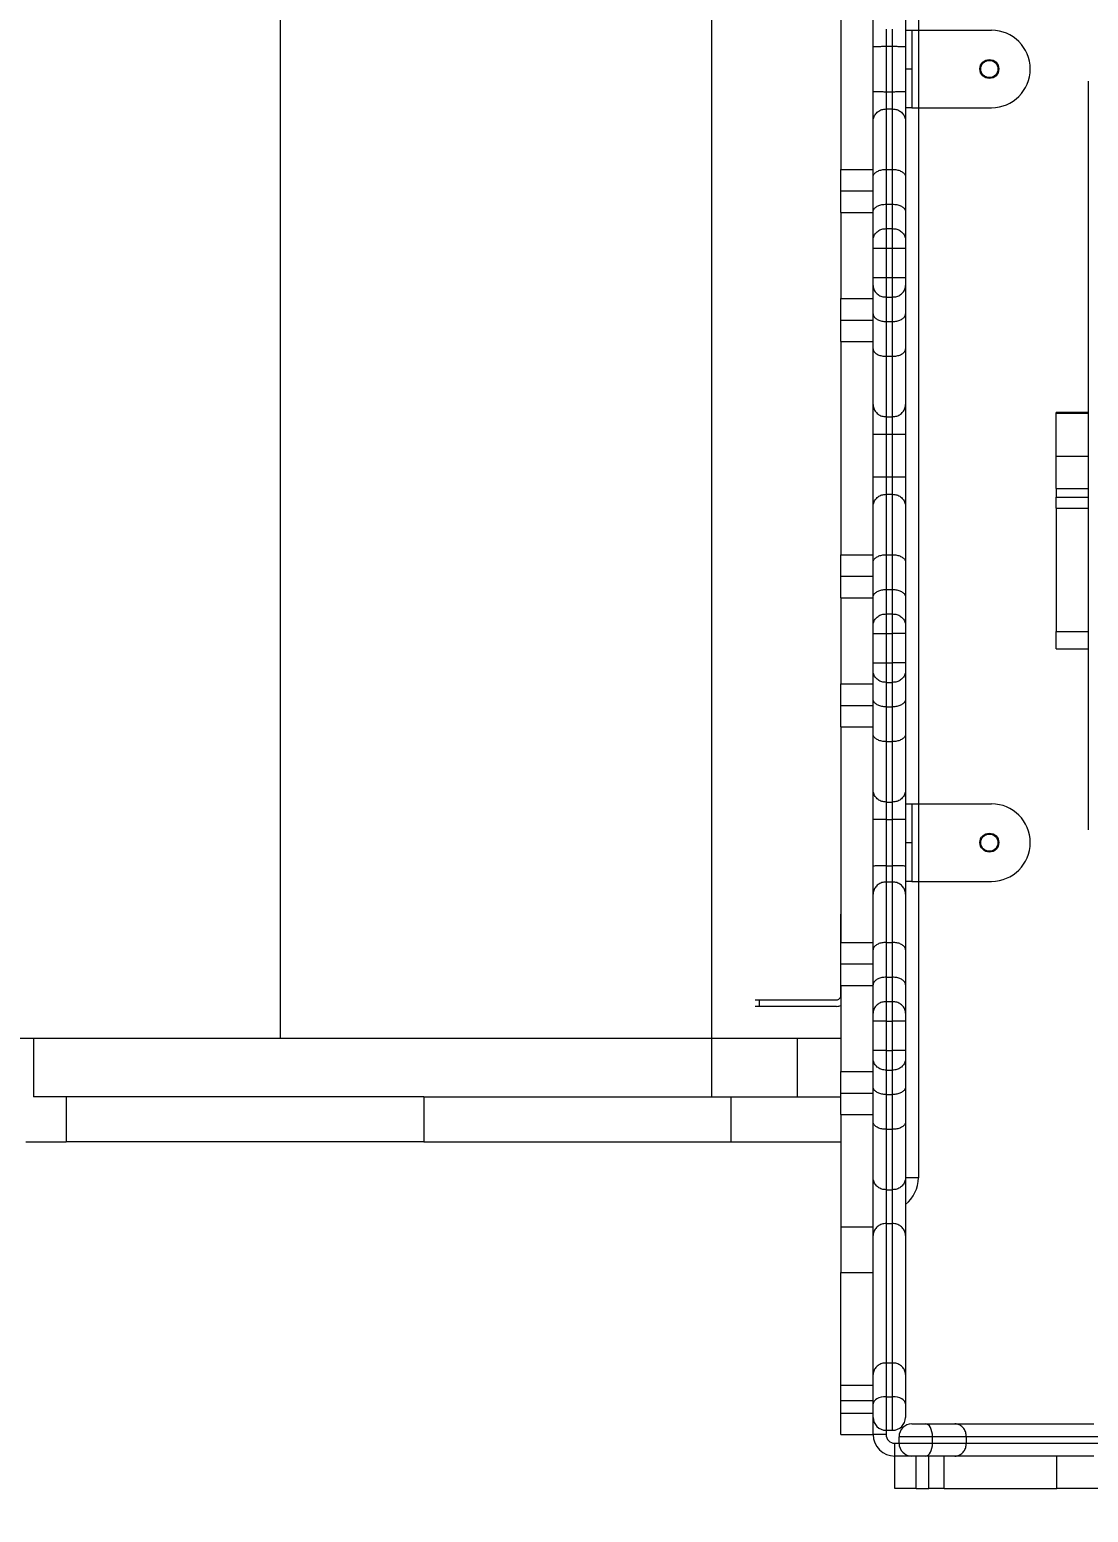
# Model space of a CAD drawing. Header units: millimetres. Extents: x -8760 to 8364, y -7998 to 7451.
# Drawn here: x -4153 to -3661, y -500 to 189 of the extents above; entities that cross this region are included whole.
import ezdxf

# ---------------------------------------------------------------- set-up
doc = ezdxf.new("R2010")
doc.units = ezdxf.units.MM
for name, color, linetype in [('DIKOM_ОБЪЕКТ', 7, 'Continuous'), ('DIKOM_РАЗМЕР_ЗОНА', 7, 'Continuous'), ('DIKOM_РАЗМЕР_ОБЪЕКТА', 7, 'Continuous')]:
    doc.layers.add(name, color=color, linetype=linetype)
doc.styles.add('style1', font='arial.ttf', dxfattribs={"width": 0.8})
doc.dimstyles.new('1-50', dxfattribs={"dimtxt": 300, "dimasz": 200, "dimexe": 100, "dimexo": 0, "dimgap": 100, "dimtad": 1, "dimtxsty": 'style1', "dimcen": 200, "dimclrd": 7, "dimclre": 7, "dimclrt": 7, "dimadec": 1, "dimazin": 2, "dimtfac": 1, "dimtmove": 0, "dimatfit": 2, "dimfxl": 0, "dimlwd": 25, "dimlwe": 18, "dimarcsym": 0})

# ---------------------------------------------------------------- blocks, each defined once
blk = doc.blocks.new('*D20')
at = {"layer": 'Defpoints', "color": 0, "transparency": 16777216}
for p in [(-3512.61, 5453.31), (-6482.31, -5470.42), (-3612.61, -5470.42)]:
    blk.add_point(p, dxfattribs=at)
at = {"layer": 'DIKOM_РАЗМЕР_ОБЪЕКТА', "color": 7, "lineweight": 18, "transparency": 16777216}
for p, q in [((-3512.61, 5453.31), (-6582.31, 5453.31)), ((-3612.61, -5470.42), (-6582.31, -5470.42))]:
    blk.add_line(p, q, dxfattribs=at)
at = {"layer": 'DIKOM_РАЗМЕР_ОБЪЕКТА', "color": 7, "lineweight": 25, "transparency": 16777216}
blk.add_line((-6482.31, 5253.31), (-6482.31, -5270.42), dxfattribs=at)
at = {"layer": 'DIKOM_РАЗМЕР_ОБЪЕКТА', "color": 7, "transparency": 16777216}
for points in [[(-6515.64, 5253.31), (-6448.98, 5253.31), (-6482.31, 5453.31)], [(-6515.64, -5270.42), (-6448.98, -5270.42), (-6482.31, -5470.42)]]:
    blk.add_solid(points, dxfattribs=at)
at = {"layer": 'DIKOM_РАЗМЕР_ОБЪЕКТА', "color": 7, "transparency": 16777216, "insert": (-6735.48, -84.03), "char_height": 300, "attachment_point": 5, "rotation": 90, "style": 'style1'}
blk.add_mtext('10900', dxfattribs=at)
blk = doc.blocks.new('*D21')
at = {"layer": 'Defpoints', "color": 0, "transparency": 16777216}
for p in [(-7755.65, -10.55), (8364.4, -2410.44), (8364.4, -7897.56)]:
    blk.add_point(p, dxfattribs=at)
at = {"layer": 'DIKOM_РАЗМЕР_ЗОНА', "color": 7, "lineweight": 18, "transparency": 16777216}
for p, q in [((-7755.65, -10.55), (-7755.65, -7997.56)), ((8364.4, -2410.44), (8364.4, -7997.56))]:
    blk.add_line(p, q, dxfattribs=at)
at = {"layer": 'DIKOM_РАЗМЕР_ЗОНА', "color": 7, "lineweight": 25, "transparency": 16777216}
blk.add_line((-7555.65, -7897.56), (8164.4, -7897.56), dxfattribs=at)
at = {"layer": 'DIKOM_РАЗМЕР_ЗОНА', "color": 7, "transparency": 16777216}
for points in [[(-7555.65, -7864.23), (-7555.65, -7930.9), (-7755.65, -7897.56)], [(8164.4, -7864.23), (8164.4, -7930.9), (8364.4, -7897.56)]]:
    blk.add_solid(points, dxfattribs=at)
at = {"layer": 'DIKOM_РАЗМЕР_ЗОНА', "color": 7, "transparency": 16777216, "insert": (1040.74, -7644.39), "char_height": 300, "attachment_point": 5, "style": 'style1'}
blk.add_mtext('16100', dxfattribs=at)
blk = doc.blocks.new('*D22')
at = {"layer": 'Defpoints', "color": 0, "transparency": 16777216}
for p in [(-4008.61, 7450.94), (-8310.42, -7468.02), (-4008.61, -7468.02)]:
    blk.add_point(p, dxfattribs=at)
at = {"layer": 'DIKOM_РАЗМЕР_ЗОНА', "color": 7, "lineweight": 18, "transparency": 16777216}
for p, q in [((-4008.61, 7450.94), (-8410.42, 7450.94)), ((-4008.61, -7468.02), (-8410.42, -7468.02))]:
    blk.add_line(p, q, dxfattribs=at)
at = {"layer": 'DIKOM_РАЗМЕР_ЗОНА', "color": 7, "lineweight": 25, "transparency": 16777216}
blk.add_line((-8310.42, 7250.94), (-8310.42, -7268.02), dxfattribs=at)
at = {"layer": 'DIKOM_РАЗМЕР_ЗОНА', "color": 7, "transparency": 16777216}
for points in [[(-8343.75, 7250.94), (-8277.09, 7250.94), (-8310.42, 7450.94)], [(-8343.75, -7268.02), (-8277.09, -7268.02), (-8310.42, -7468.02)]]:
    blk.add_solid(points, dxfattribs=at)
at = {"layer": 'DIKOM_РАЗМЕР_ЗОНА', "color": 7, "transparency": 16777216, "insert": (-8563.59, -72.8), "char_height": 300, "attachment_point": 5, "rotation": 90, "style": 'style1'}
blk.add_mtext('14900', dxfattribs=at)
blk = doc.blocks.new('*D19')
at = {"layer": 'Defpoints', "color": 0, "transparency": 16777216}
for p in [(-5756.7, -306.55), (6365.48, -2710.55), (6365.48, -7111.41)]:
    blk.add_point(p, dxfattribs=at)
at = {"layer": 'DIKOM_РАЗМЕР_ОБЪЕКТА', "color": 7, "lineweight": 18, "transparency": 16777216}
for p, q in [((-5756.7, -306.55), (-5756.7, -7211.41)), ((6365.48, -2710.55), (6365.48, -7211.41))]:
    blk.add_line(p, q, dxfattribs=at)
at = {"layer": 'DIKOM_РАЗМЕР_ОБЪЕКТА', "color": 7, "lineweight": 25, "transparency": 16777216}
blk.add_line((-5556.7, -7111.41), (6165.48, -7111.41), dxfattribs=at)
at = {"layer": 'DIKOM_РАЗМЕР_ОБЪЕКТА', "color": 7, "transparency": 16777216}
for points in [[(-5556.7, -7078.08), (-5556.7, -7144.75), (-5756.7, -7111.41)], [(6165.48, -7078.08), (6165.48, -7144.75), (6365.48, -7111.41)]]:
    blk.add_solid(points, dxfattribs=at)
at = {"layer": 'DIKOM_РАЗМЕР_ОБЪЕКТА', "color": 7, "transparency": 16777216, "insert": (1047.24, -6858.24), "char_height": 300, "attachment_point": 5, "style": 'style1'}
blk.add_mtext('12100', dxfattribs=at)

msp = doc.modelspace()

# ---------------------------------------------------------------- linework, layer by layer
at = {"layer": 'DIKOM_ОБЪЕКТ', "color": 7, "linetype": 'Continuous', "lineweight": 15}
for p, q in [((-3739.608, 327.081), (-3739.608, 189.067)), ((-4036.135, -279.554), (-4036.135, 266.446)), ((-3835.636, -279.554), (-3835.636, 266.446)), ((-3835.634, -279.554), (-3835.634, 266.446)), ((-3775.608, 224.574), (-3775.608, 124.398)), ((-3760.608, 181.518), (-3760.608, 195.317)), ((-3745.608, 195.317), (-3745.608, 181.518)), ((-3754.609, 189.634), (-3754.609, 181.605)), ((-3751.609, 181.605), (-3751.609, 189.634)), ((-3745.608, 189.067), (-3742.608, 189.067)), ((-3742.608, 189.067), (-3742.608, 171.067)), ((-3742.608, 189.067), (-3739.608, 189.067)), ((-3739.608, 189.067), (-3739.608, 153.067)), ((-3739.608, 189.067), (-3705.609, 189.067)), ((-3760.608, 160.617), (-3760.608, 181.518)), ((-3754.609, 181.605), (-3751.609, 181.605)), ((-3754.609, 181.605), (-3754.609, 160.53)), ((-3751.609, 160.53), (-3751.609, 181.605)), ((-3745.608, 181.518), (-3745.608, 160.617)), ((-3745.608, 171.067), (-3742.608, 171.067)), ((-3742.608, 171.067), (-3742.608, 153.067)), ((-3660.608, -182.554), (-3660.608, 165.446)), ((-3760.608, 146.818), (-3760.608, 160.617)), ((-3754.609, 160.53), (-3754.609, 152.501)), ((-3754.609, 160.53), (-3751.609, 160.53)), ((-3751.609, 152.501), (-3751.609, 160.53)), ((-3745.608, 160.617), (-3745.608, 146.818)), ((-3754.609, 152.501), (-3754.609, 124.407)), ((-3754.609, 152.501), (-3751.609, 152.501)), ((-3751.609, 124.407), (-3751.609, 152.501)), ((-3742.608, 153.067), (-3745.608, 153.067)), ((-3742.608, 153.067), (-3739.608, 153.067)), ((-3739.608, 153.067), (-3705.609, 153.067)), ((-3739.608, 153.067), (-3739.608, -170.456)), ((-3760.608, 120.975), (-3760.608, 146.818)), ((-3745.608, 146.818), (-3745.608, 120.975)), ((-3775.608, 124.398), (-3760.608, 124.398)), ((-3775.608, 114.398), (-3775.608, 124.398)), ((-3754.609, 124.407), (-3754.609, 108.238)), ((-3754.609, 124.407), (-3751.609, 124.407)), ((-3751.609, 108.238), (-3751.609, 124.407)), ((-3760.608, 104.701), (-3760.608, 120.975)), ((-3745.608, 120.975), (-3745.608, 104.701)), ((-3775.608, 114.398), (-3760.608, 114.398)), ((-3775.608, 104.398), (-3775.608, 114.398)), ((-3775.608, 104.398), (-3760.608, 104.398)), ((-3775.608, 104.398), (-3775.608, 64.398)), ((-3760.608, 91.576), (-3760.608, 104.701)), ((-3754.609, 108.238), (-3754.609, 96.895)), ((-3754.609, 108.238), (-3751.609, 108.238)), ((-3751.609, 96.895), (-3751.609, 108.238)), ((-3745.608, 104.701), (-3745.608, 91.576)), ((-3754.609, 96.895), (-3754.609, 87.813)), ((-3754.609, 96.895), (-3751.609, 96.895)), ((-3751.609, 87.813), (-3751.609, 96.895)), ((-3760.608, 87.849), (-3760.608, 91.576)), ((-3745.608, 91.576), (-3745.608, 87.849)), ((-3760.608, 74.11), (-3760.608, 87.849)), ((-3754.609, 87.813), (-3751.609, 87.813)), ((-3754.609, 87.813), (-3754.609, 74.146)), ((-3751.609, 74.146), (-3751.609, 87.813)), ((-3745.608, 87.849), (-3745.608, 74.11)), ((-3760.608, 70.383), (-3760.608, 74.11)), ((-3760.608, 57.258), (-3760.608, 70.383)), ((-3754.609, 74.146), (-3754.609, 65.064)), ((-3754.609, 74.146), (-3751.609, 74.146)), ((-3751.609, 65.064), (-3751.609, 74.146)), ((-3745.608, 74.11), (-3745.608, 70.383)), ((-3745.608, 70.383), (-3745.608, 57.258)), ((-3775.608, 64.398), (-3760.608, 64.398)), ((-3775.608, 54.398), (-3775.608, 64.398)), ((-3754.609, 65.064), (-3751.609, 65.064)), ((-3754.609, 65.064), (-3754.609, 53.721)), ((-3751.609, 53.721), (-3751.609, 65.064)), ((-3760.608, 40.984), (-3760.608, 57.258)), ((-3745.608, 57.258), (-3745.608, 40.984)), ((-3775.608, 54.398), (-3760.608, 54.398)), ((-3775.608, 44.398), (-3775.608, 54.398)), ((-3754.609, 53.721), (-3751.609, 53.721)), ((-3754.609, 53.721), (-3754.609, 37.552)), ((-3751.609, 37.552), (-3751.609, 53.721)), ((-3775.608, 44.398), (-3760.608, 44.398)), ((-3775.608, 44.398), (-3775.608, -54.669)), ((-3760.608, 15.141), (-3760.608, 40.984)), ((-3754.609, 37.552), (-3751.609, 37.552)), ((-3754.609, 37.552), (-3754.609, 9.459)), ((-3751.609, 9.459), (-3751.609, 37.552)), ((-3745.608, 40.984), (-3745.608, 15.141)), ((-3760.608, 1.342), (-3760.608, 15.141)), ((-3745.608, 15.141), (-3745.608, 1.342)), ((-3754.609, 9.459), (-3751.609, 9.459)), ((-3754.609, 9.459), (-3754.609, 1.429)), ((-3751.609, 1.429), (-3751.609, 9.459)), ((-3660.608, 11.446), (-3675.508, 11.446)), ((-3675.508, 11.086), (-3675.508, 11.446)), ((-3675.508, 11.086), (-3660.608, 11.086)), ((-3675.508, -8.932), (-3675.508, 11.086)), ((-3760.608, -18.45), (-3760.608, 1.342)), ((-3754.609, 1.429), (-3751.609, 1.429)), ((-3754.609, 1.429), (-3754.609, -18.537)), ((-3751.609, -18.537), (-3751.609, 1.429)), ((-3745.608, 1.342), (-3745.608, -18.45)), ((-3675.508, -23.819), (-3675.508, -8.932)), ((-3675.508, -8.932), (-3660.608, -8.932)), ((-3760.608, -32.249), (-3760.608, -18.45)), ((-3754.609, -18.537), (-3754.609, -26.567)), ((-3754.609, -18.537), (-3751.609, -18.537)), ((-3751.609, -26.567), (-3751.609, -18.537)), ((-3745.608, -18.45), (-3745.608, -32.249)), ((-3754.609, -26.567), (-3754.609, -54.66)), ((-3754.609, -26.567), (-3751.609, -26.567)), ((-3751.609, -54.66), (-3751.609, -26.567)), ((-3675.508, -23.819), (-3675.508, -27.864)), ((-3675.508, -23.819), (-3660.608, -23.819)), ((-3760.608, -58.093), (-3760.608, -32.249)), ((-3745.608, -32.249), (-3745.608, -58.093)), ((-3675.508, -33.08), (-3675.508, -27.864)), ((-3675.508, -27.864), (-3660.608, -27.864)), ((-3675.508, -33.08), (-3675.508, -90.276)), ((-3675.508, -33.08), (-3660.608, -33.08)), ((-3775.608, -54.669), (-3760.608, -54.669)), ((-3775.608, -64.669), (-3775.608, -54.669)), ((-3754.609, -54.66), (-3754.609, -70.83)), ((-3754.609, -54.66), (-3751.609, -54.66)), ((-3751.609, -70.83), (-3751.609, -54.66)), ((-3760.608, -74.367), (-3760.608, -58.093)), ((-3745.608, -58.093), (-3745.608, -74.367)), ((-3775.608, -64.669), (-3760.608, -64.669)), ((-3775.608, -74.669), (-3775.608, -64.669)), ((-3775.608, -74.669), (-3760.608, -74.669)), ((-3775.608, -74.669), (-3775.608, -114.669)), ((-3760.608, -87.491), (-3760.608, -74.367)), ((-3754.609, -70.83), (-3754.609, -82.172)), ((-3754.609, -70.83), (-3751.609, -70.83)), ((-3751.609, -82.172), (-3751.609, -70.83)), ((-3745.608, -74.367), (-3745.608, -87.491)), ((-3754.609, -82.172), (-3754.609, -91.254)), ((-3754.609, -82.172), (-3751.609, -82.172)), ((-3751.609, -91.254), (-3751.609, -82.172)), ((-3760.608, -91.218), (-3760.608, -87.491)), ((-3745.608, -87.491), (-3745.608, -91.218)), ((-3760.608, -104.958), (-3760.608, -91.218)), ((-3754.609, -91.254), (-3751.609, -91.254)), ((-3754.609, -91.254), (-3754.609, -104.921)), ((-3751.609, -104.921), (-3751.609, -91.254)), ((-3745.608, -91.218), (-3745.608, -104.958)), ((-3675.508, -90.276), (-3660.608, -90.276)), ((-3675.508, -98.386), (-3675.508, -90.276)), ((-3675.508, -98.386), (-3660.608, -98.386)), ((-3760.608, -108.684), (-3760.608, -104.958)), ((-3760.608, -121.809), (-3760.608, -108.684)), ((-3754.609, -104.921), (-3754.609, -114.003)), ((-3754.609, -104.921), (-3751.609, -104.921)), ((-3751.609, -114.003), (-3751.609, -104.921)), ((-3745.608, -104.958), (-3745.608, -108.684)), ((-3745.608, -108.684), (-3745.608, -121.809)), ((-3775.608, -114.669), (-3760.608, -114.669)), ((-3775.608, -124.669), (-3775.608, -114.669)), ((-3754.609, -114.003), (-3751.609, -114.003)), ((-3754.609, -114.003), (-3754.609, -125.346)), ((-3751.609, -125.346), (-3751.609, -114.003)), ((-3760.608, -138.083), (-3760.608, -121.809)), ((-3745.608, -121.809), (-3745.608, -138.083)), ((-3775.608, -124.669), (-3760.608, -124.669)), ((-3775.608, -134.669), (-3775.608, -124.669)), ((-3754.609, -125.346), (-3751.609, -125.346)), ((-3754.609, -125.346), (-3754.609, -141.516)), ((-3751.609, -141.516), (-3751.609, -125.346)), ((-3775.608, -134.669), (-3760.608, -134.669)), ((-3775.608, -134.669), (-3775.608, -234.845)), ((-3760.608, -163.926), (-3760.608, -138.083)), ((-3754.609, -141.516), (-3751.609, -141.516)), ((-3754.609, -141.516), (-3754.609, -169.609)), ((-3751.609, -169.609), (-3751.609, -141.516)), ((-3745.608, -138.083), (-3745.608, -163.926)), ((-3760.608, -177.725), (-3760.608, -163.926)), ((-3745.608, -163.926), (-3745.608, -177.725)), ((-3754.609, -169.609), (-3751.609, -169.609)), ((-3754.609, -169.609), (-3754.609, -177.638)), ((-3751.609, -177.638), (-3751.609, -169.609)), ((-3745.608, -170.456), (-3742.608, -170.456)), ((-3742.608, -170.456), (-3742.608, -188.457)), ((-3742.608, -170.456), (-3739.608, -170.456)), ((-3739.608, -170.456), (-3739.608, -206.456)), ((-3739.608, -170.456), (-3705.609, -170.456)), ((-3760.608, -199.362), (-3760.608, -177.725)), ((-3754.609, -177.638), (-3751.609, -177.638)), ((-3754.609, -177.638), (-3754.609, -199.275)), ((-3751.609, -199.275), (-3751.609, -177.638)), ((-3745.608, -177.725), (-3745.608, -199.362)), ((-3745.608, -188.457), (-3742.608, -188.457)), ((-3742.608, -188.457), (-3742.608, -206.456)), ((-3760.608, -212.425), (-3760.608, -199.362)), ((-3754.609, -199.275), (-3754.609, -206.743)), ((-3754.609, -199.275), (-3751.609, -199.275)), ((-3751.609, -206.743), (-3751.609, -199.275)), ((-3745.608, -199.362), (-3745.608, -212.425)), ((-3742.608, -206.456), (-3745.608, -206.456)), ((-3742.608, -206.456), (-3739.608, -206.456)), ((-3739.608, -206.456), (-3705.609, -206.456)), ((-3739.608, -206.456), (-3739.608, -344.189)), ((-3760.608, -238.269), (-3760.608, -212.425)), ((-3754.609, -206.743), (-3754.609, -234.836)), ((-3754.609, -206.743), (-3751.609, -206.743)), ((-3751.609, -234.836), (-3751.609, -206.743)), ((-3745.608, -212.425), (-3745.608, -238.269)), ((-3775.636, -223.554), (-3775.636, -221.703)), ((-3775.636, -259.554), (-3775.636, -223.554)), ((-3775.608, -223.554), (-3775.636, -223.554)), ((-3775.608, -234.845), (-3760.608, -234.845)), ((-3775.608, -244.845), (-3775.608, -234.845)), ((-3760.608, -254.542), (-3760.608, -238.269)), ((-3754.609, -234.836), (-3754.609, -251.005)), ((-3754.609, -234.836), (-3751.609, -234.836)), ((-3751.609, -251.005), (-3751.609, -234.836)), ((-3745.608, -238.269), (-3745.608, -254.542)), ((-3775.608, -244.845), (-3760.608, -244.845)), ((-3775.608, -254.845), (-3775.608, -244.845)), ((-3775.608, -254.845), (-3760.608, -254.845)), ((-3775.608, -254.845), (-3775.608, -294.845)), ((-3760.608, -267.667), (-3760.608, -254.542)), ((-3754.609, -251.005), (-3754.609, -262.348)), ((-3754.609, -251.005), (-3751.609, -251.005)), ((-3751.609, -262.348), (-3751.609, -251.005)), ((-3745.608, -254.542), (-3745.608, -267.667)), ((-3815.488, -261.554), (-3813.636, -261.554)), ((-3813.636, -261.554), (-3813.636, -264.554)), ((-3813.636, -261.554), (-3777.636, -261.554)), ((-3813.636, -264.554), (-3815.488, -264.554)), ((-3777.636, -264.554), (-3813.636, -264.554)), ((-3760.608, -271.394), (-3760.608, -267.667)), ((-3754.609, -262.348), (-3754.609, -271.43)), ((-3754.609, -262.348), (-3751.609, -262.348)), ((-3751.609, -271.43), (-3751.609, -262.348)), ((-3745.608, -267.667), (-3745.608, -271.394)), ((-3760.608, -285.133), (-3760.608, -271.394)), ((-3754.609, -271.43), (-3751.609, -271.43)), ((-3754.609, -271.43), (-3754.609, -285.097)), ((-3751.609, -285.097), (-3751.609, -271.43)), ((-3745.608, -271.394), (-3745.608, -285.133)), ((-4136.135, -279.554), (-5411.695, -279.554)), ((-4150.849, -279.554), (-4150.849, -306.554)), ((-3835.778, -279.554), (-4150.849, -279.554)), ((-3835.778, -279.554), (-3835.778, -306.554)), ((-3795.958, -279.554), (-3835.778, -279.554)), ((-3795.958, -279.554), (-3795.958, -306.554)), ((-3775.608, -279.554), (-3795.958, -279.554)), ((-3760.608, -288.86), (-3760.608, -285.133)), ((-3760.608, -301.985), (-3760.608, -288.86)), ((-3754.609, -285.097), (-3754.609, -294.179)), ((-3754.609, -285.097), (-3751.609, -285.097)), ((-3751.609, -294.179), (-3751.609, -285.097)), ((-3745.608, -285.133), (-3745.608, -288.86)), ((-3745.608, -288.86), (-3745.608, -301.985)), ((-3775.608, -294.845), (-3760.608, -294.845)), ((-3775.608, -304.845), (-3775.608, -294.845)), ((-3754.609, -294.179), (-3751.609, -294.179)), ((-3754.609, -294.179), (-3754.609, -305.522)), ((-3751.609, -305.522), (-3751.609, -294.179)), ((-3760.608, -318.259), (-3760.608, -301.985)), ((-3745.608, -301.985), (-3745.608, -318.259)), ((-4135.153, -306.554), (-4150.849, -306.554)), ((-4135.648, -306.554), (-4135.648, -327.554)), ((-3969.512, -306.554), (-4135.153, -306.554)), ((-3969.512, -306.554), (-3969.512, -327.554)), ((-3969.512, -306.554), (-3826.763, -306.554)), ((-3826.763, -306.554), (-3826.763, -327.554)), ((-3826.763, -306.554), (-3775.608, -306.554)), ((-3775.608, -304.845), (-3760.608, -304.845)), ((-3775.608, -314.845), (-3775.608, -304.845)), ((-3754.609, -305.522), (-3751.609, -305.522)), ((-3754.609, -305.522), (-3754.609, -321.691)), ((-3751.609, -321.691), (-3751.609, -305.522)), ((-3775.608, -314.845), (-3760.608, -314.845)), ((-3775.608, -314.845), (-3775.608, -367.029)), ((-3760.608, -344.102), (-3760.608, -318.259)), ((-3754.609, -321.691), (-3751.609, -321.691)), ((-3754.609, -321.691), (-3754.609, -349.785)), ((-3751.609, -349.785), (-3751.609, -321.691)), ((-3745.608, -318.259), (-3745.608, -344.102)), ((-4154.508, -327.554), (-4135.648, -327.554)), ((-3969.512, -327.554), (-4135.648, -327.554)), ((-3969.512, -327.554), (-3826.763, -327.554)), ((-3826.763, -327.554), (-3775.608, -327.554)), ((-3760.608, -371.072), (-3760.608, -344.102)), ((-3745.608, -344.102), (-3745.608, -371.072)), ((-3739.608, -344.189), (-3745.608, -344.189)), ((-3754.609, -349.785), (-3751.609, -349.785)), ((-3754.609, -349.785), (-3754.609, -365.478)), ((-3751.609, -365.478), (-3751.609, -349.785)), ((-3775.608, -367.029), (-3760.608, -367.029)), ((-3775.608, -367.029), (-3775.608, -388.242)), ((-3760.608, -435.685), (-3760.608, -371.072)), ((-3754.609, -365.478), (-3754.609, -430.246)), ((-3754.609, -365.478), (-3751.609, -365.478)), ((-3751.609, -430.246), (-3751.609, -365.478)), ((-3745.608, -371.072), (-3745.608, -435.685)), ((-3775.608, -388.242), (-3760.608, -388.242)), ((-3775.608, -440.625), (-3775.608, -388.242)), ((-3754.609, -430.246), (-3754.609, -445.973)), ((-3754.609, -430.246), (-3751.609, -430.246)), ((-3751.609, -445.973), (-3751.609, -430.246)), ((-3775.608, -440.625), (-3760.608, -440.625)), ((-3775.608, -447.696), (-3775.608, -440.625)), ((-3760.608, -449.322), (-3760.608, -435.685)), ((-3745.608, -435.685), (-3745.608, -449.322)), ((-3775.608, -447.696), (-3760.608, -447.696)), ((-3775.608, -453.554), (-3775.608, -447.696)), ((-3754.609, -445.973), (-3754.609, -461.554)), ((-3754.609, -445.973), (-3751.609, -445.973)), ((-3751.609, -461.554), (-3751.609, -445.973)), ((-3775.608, -453.554), (-3760.608, -453.554)), ((-3775.608, -463.554), (-3775.608, -453.554)), ((-3760.608, -455.554), (-3760.608, -449.322)), ((-3745.608, -449.322), (-3745.608, -455.554)), ((-3760.608, -463.554), (-3760.608, -455.554)), ((-3754.609, -461.554), (-3751.609, -461.554)), ((-3754.609, -461.554), (-3754.609, -463.554)), ((-3742.608, -458.554), (-3736.376, -458.554)), ((-3736.376, -458.554), (-3722.739, -458.554)), ((-3722.739, -458.554), (-3658.126, -458.554)), ((-3775.608, -463.554), (-3760.608, -463.554)), ((-3754.609, -463.554), (-3760.608, -463.554)), ((-3750.608, -473.554), (-3750.608, -467.554)), ((-3750.608, -467.554), (-3748.608, -467.554)), ((-3733.027, -464.554), (-3748.608, -464.554)), ((-3748.608, -467.554), (-3748.608, -464.554)), ((-3748.608, -467.554), (-3733.027, -467.554)), ((-3733.027, -467.554), (-3733.027, -464.554)), ((-3717.3, -464.554), (-3733.027, -464.554)), ((-3733.027, -467.554), (-3717.3, -467.554)), ((-3717.3, -467.554), (-3717.3, -464.554)), ((-3652.532, -464.554), (-3717.3, -464.554)), ((-3717.3, -467.554), (-3652.532, -467.554)), ((-3750.608, -488.554), (-3750.608, -473.554)), ((-3742.608, -473.554), (-3750.608, -473.554)), ((-3736.376, -473.554), (-3742.608, -473.554)), ((-3740.608, -488.554), (-3740.608, -473.554)), ((-3722.739, -473.554), (-3736.376, -473.554)), ((-3734.751, -488.554), (-3734.751, -473.554)), ((-3727.679, -488.554), (-3727.679, -473.554)), ((-3658.126, -473.554), (-3722.739, -473.554)), ((-3675.296, -488.554), (-3675.296, -473.554)), ((-3740.608, -488.554), (-3750.608, -488.554)), ((-3740.608, -488.554), (-3734.751, -488.554)), ((-3727.679, -488.554), (-3734.751, -488.554)), ((-3727.679, -488.554), (-3675.296, -488.554)), ((-3654.083, -488.554), (-3675.296, -488.554))]:
    msp.add_line(p, q, dxfattribs=at)
at = {"layer": 'DIKOM_ОБЪЕКТ', "color": 7, "linetype": 'Continuous', "lineweight": 15, "flags": 128}
for points in [[(-3754.609, -445.973), (-3755.779, -446.037), (-3756.904, -446.228), (-3757.942, -446.537), (-3758.851, -446.954), (-3759.597, -447.461), (-3760.152, -448.04), (-3760.493, -448.668), (-3760.608, -449.322)], [(-3745.608, -449.322), (-3745.724, -448.668), (-3746.065, -448.04), (-3746.62, -447.461), (-3747.366, -446.954), (-3748.275, -446.537), (-3749.312, -446.228), (-3750.438, -446.037), (-3751.609, -445.973)], [(-3733.027, -464.554), (-3733.091, -463.384), (-3733.282, -462.258), (-3733.592, -461.221), (-3734.008, -460.311), (-3734.516, -459.565), (-3735.094, -459.011), (-3735.723, -458.669), (-3736.376, -458.554)], [(-3736.376, -473.554), (-3735.723, -473.439), (-3735.094, -473.098), (-3734.516, -472.543), (-3734.008, -471.797), (-3733.592, -470.888), (-3733.282, -469.85), (-3733.091, -468.725), (-3733.027, -467.554)]]:
    msp.add_lwpolyline(points, dxfattribs=at)
at = {"layer": 'DIKOM_ОБЪЕКТ', "color": 7, "linetype": 'Continuous', "lineweight": 15}
for centre, radius in [((-3706.608, 171.067), 4.4), ((-3706.608, 171.067), 4), ((-3706.608, -188.456), 4.4), ((-3706.608, -188.456), 4)]:
    msp.add_circle(centre, radius, dxfattribs=at)
for centre, radius, start, end in [((-3705.608, 171.067), 18, 0, 90), ((-3705.608, 171.067), 18, 270, 0), ((-3705.608, -188.456), 18, 0, 90), ((-3705.608, -188.456), 18, 270, 0), ((-3777.636, -259.554), 2, 270, 0.000255), ((-3777.636, -259.554), 5, 270, 293.927926), ((-3755.608, -344.189), 16, 308.682187, 0), ((-3754.608, -455.554), 6, 180, 270), ((-3751.608, -455.554), 6, 270, 0), ((-3742.608, -464.554), 6, 90, 180), ((-3750.608, -463.554), 10, 180, 270), ((-3750.608, -463.554), 4, 180, 270), ((-3742.608, -467.554), 6, 180, 270)]:
    msp.add_arc(centre, radius, start, end, dxfattribs=at)
for points, knots in [([(-3760.608, 181.518), (-3760.608, 181.518), (-3760.606, 181.524), (-3760.472, 181.539), (-3759.793, 181.562), (-3758.428, 181.585), (-3756.632, 181.602), (-3755.283, 181.604), (-3754.609, 181.605)], [0, 0, 0, 0, 0.0103157, 0.1413505, 0.3560463, 0.5706987, 0.7853487, 1, 1, 1, 1]), ([(-3751.609, 181.605), (-3750.934, 181.604), (-3749.585, 181.602), (-3747.789, 181.585), (-3746.423, 181.562), (-3745.745, 181.539), (-3745.611, 181.524), (-3745.609, 181.518), (-3745.608, 181.518)], [0, 0, 0, 0, 0.214671, 0.4293156, 0.6439626, 0.858653, 0.9896846, 1, 1, 1, 1]), ([(-3760.608, 160.617), (-3760.608, 160.617), (-3760.606, 160.61), (-3760.472, 160.597), (-3759.793, 160.573), (-3758.428, 160.55), (-3756.632, 160.533), (-3755.283, 160.531), (-3754.609, 160.53)], [0, 0, 0, 0, 0.010316, 0.1413508, 0.3560466, 0.5706986, 0.7853486, 1, 1, 1, 1]), ([(-3751.609, 160.53), (-3750.934, 160.531), (-3749.585, 160.533), (-3747.789, 160.55), (-3746.423, 160.573), (-3745.745, 160.597), (-3745.611, 160.61), (-3745.609, 160.617), (-3745.608, 160.617)], [0, 0, 0, 0, 0.21467102, 0.42931565, 0.64396235, 0.8586527, 0.98968426, 1, 1, 1, 1]), ([(-3760.608, 146.818), (-3760.608, 146.835), (-3760.607, 147.256), (-3760.477, 148.315), (-3759.791, 149.898), (-3758.425, 151.337), (-3756.631, 152.313), (-3755.283, 152.438), (-3754.609, 152.501)], [0, 0, 0, 0, 0.00573359, 0.14197266, 0.35673804, 0.57125728, 0.7856305, 1, 1, 1, 1]), ([(-3751.609, 152.501), (-3750.934, 152.438), (-3749.586, 152.313), (-3747.792, 151.337), (-3746.426, 149.898), (-3745.74, 148.315), (-3745.61, 147.256), (-3745.609, 146.835), (-3745.608, 146.818)], [0, 0, 0, 0, 0.2143903, 0.4287371, 0.643269, 0.8580301, 0.9942665, 1, 1, 1, 1]), ([(-3760.608, 120.975), (-3760.608, 120.988), (-3760.608, 121.241), (-3760.475, 121.878), (-3759.793, 122.831), (-3758.428, 123.702), (-3756.632, 124.293), (-3755.283, 124.369), (-3754.609, 124.407)], [0, 0, 0, 0, 0.0073359, 0.1414697, 0.3561679, 0.5707972, 0.7853936, 1, 1, 1, 1]), ([(-3751.609, 124.407), (-3750.934, 124.369), (-3749.585, 124.293), (-3747.789, 123.702), (-3746.424, 122.831), (-3745.742, 121.878), (-3745.609, 121.241), (-3745.609, 120.988), (-3745.608, 120.975)], [0, 0, 0, 0, 0.2146261, 0.4292171, 0.643841, 0.8585338, 0.9926642, 1, 1, 1, 1]), ([(-3760.608, 104.701), (-3760.608, 104.74), (-3760.603, 105), (-3760.458, 105.655), (-3759.794, 106.614), (-3758.428, 107.511), (-3756.633, 108.12), (-3755.283, 108.199), (-3754.609, 108.238)], [0, 0, 0, 0, 0.0209688, 0.1413211, 0.3560059, 0.5706759, 0.7853276, 1, 1, 1, 1]), ([(-3751.609, 108.238), (-3750.934, 108.199), (-3749.584, 108.12), (-3747.789, 107.511), (-3746.423, 106.614), (-3745.759, 105.655), (-3745.613, 105), (-3745.609, 104.74), (-3745.608, 104.701)], [0, 0, 0, 0, 0.214669, 0.4293396, 0.6440062, 0.8586779, 0.9790315, 1, 1, 1, 1]), ([(-3760.608, 91.576), (-3760.608, 91.586), (-3760.609, 91.989), (-3760.478, 92.992), (-3759.786, 94.479), (-3758.421, 95.816), (-3756.629, 96.722), (-3755.282, 96.837), (-3754.609, 96.895)], [0, 0, 0, 0, 0.0036294, 0.143636, 0.3581489, 0.5722252, 0.7861094, 1, 1, 1, 1]), ([(-3751.609, 96.895), (-3750.935, 96.837), (-3749.588, 96.721), (-3747.796, 95.816), (-3746.43, 94.479), (-3745.739, 92.992), (-3745.608, 91.989), (-3745.608, 91.586), (-3745.608, 91.576)], [0, 0, 0, 0, 0.2138858, 0.4277875, 0.6418591, 0.8563672, 0.9963706, 1, 1, 1, 1]), ([(-3760.608, 87.849), (-3760.608, 87.849), (-3760.605, 87.845), (-3760.468, 87.838), (-3759.794, 87.827), (-3758.428, 87.819), (-3756.632, 87.814), (-3755.283, 87.813), (-3754.609, 87.813)], [0, 0, 0, 0, 0.0132122, 0.1412861, 0.3559785, 0.5706616, 0.785347, 1, 1, 1, 1]), ([(-3751.609, 87.813), (-3750.934, 87.813), (-3749.584, 87.814), (-3747.789, 87.819), (-3746.423, 87.827), (-3745.749, 87.838), (-3745.611, 87.845), (-3745.609, 87.849), (-3745.608, 87.849)], [0, 0, 0, 0, 0.2146727, 0.4293527, 0.6440304, 0.8587174, 0.9867881, 1, 1, 1, 1]), ([(-3760.608, 74.11), (-3760.608, 74.11), (-3760.605, 74.114), (-3760.468, 74.122), (-3759.794, 74.132), (-3758.428, 74.14), (-3756.632, 74.145), (-3755.283, 74.146), (-3754.609, 74.146)], [0, 0, 0, 0, 0.0132122, 0.1412861, 0.3559784, 0.5706616, 0.785347, 1, 1, 1, 1]), ([(-3760.608, 70.383), (-3760.608, 70.373), (-3760.609, 69.97), (-3760.478, 68.967), (-3759.786, 67.48), (-3758.421, 66.143), (-3756.629, 65.238), (-3755.282, 65.122), (-3754.609, 65.064)], [0, 0, 0, 0, 0.0036294, 0.1436354, 0.3581475, 0.572223, 0.7861065, 1, 1, 1, 1]), ([(-3751.609, 74.146), (-3750.934, 74.146), (-3749.584, 74.145), (-3747.789, 74.14), (-3746.423, 74.132), (-3745.749, 74.122), (-3745.611, 74.114), (-3745.609, 74.11), (-3745.608, 74.11)], [0, 0, 0, 0, 0.2146727, 0.4293527, 0.6440305, 0.8587174, 0.9867881, 1, 1, 1, 1]), ([(-3751.609, 65.064), (-3750.935, 65.122), (-3749.588, 65.238), (-3747.796, 66.143), (-3746.43, 67.48), (-3745.739, 68.967), (-3745.608, 69.97), (-3745.608, 70.373), (-3745.608, 70.383)], [0, 0, 0, 0, 0.2138888, 0.4277897, 0.6418604, 0.8563677, 0.9963707, 1, 1, 1, 1]), ([(-3760.608, 57.258), (-3760.608, 57.22), (-3760.603, 56.959), (-3760.458, 56.304), (-3759.794, 55.346), (-3758.428, 54.448), (-3756.633, 53.838), (-3755.283, 53.76), (-3754.609, 53.721)], [0, 0, 0, 0, 0.0209687, 0.1413352, 0.3560048, 0.5706736, 0.7853313, 1, 1, 1, 1]), ([(-3751.609, 53.721), (-3750.934, 53.76), (-3749.584, 53.838), (-3747.789, 54.448), (-3746.423, 55.346), (-3745.759, 56.304), (-3745.613, 56.959), (-3745.609, 57.22), (-3745.608, 57.258)], [0, 0, 0, 0, 0.2146653, 0.4293418, 0.6440072, 0.8586639, 0.9790317, 1, 1, 1, 1]), ([(-3760.608, 40.984), (-3760.608, 40.971), (-3760.608, 40.718), (-3760.475, 40.081), (-3759.793, 39.129), (-3758.428, 38.258), (-3756.632, 37.666), (-3755.283, 37.59), (-3754.609, 37.552)], [0, 0, 0, 0, 0.007336, 0.1414573, 0.3561586, 0.570791, 0.7853905, 1, 1, 1, 1]), ([(-3751.609, 37.552), (-3750.934, 37.59), (-3749.585, 37.666), (-3747.789, 38.258), (-3746.424, 39.129), (-3745.742, 40.081), (-3745.609, 40.718), (-3745.609, 40.971), (-3745.608, 40.984)], [0, 0, 0, 0, 0.21462921, 0.42922331, 0.64385029, 0.85854622, 0.99266414, 1, 1, 1, 1]), ([(-3760.608, 15.141), (-3760.608, 15.124), (-3760.607, 14.703), (-3760.477, 13.644), (-3759.791, 12.061), (-3758.425, 10.622), (-3756.631, 9.646), (-3755.283, 9.521), (-3754.609, 9.459)], [0, 0, 0, 0, 0.0057097, 0.1419757, 0.3567236, 0.5712477, 0.7856257, 1, 1, 1, 1]), ([(-3751.609, 9.459), (-3750.934, 9.521), (-3749.586, 9.646), (-3747.792, 10.622), (-3746.426, 12.061), (-3745.74, 13.644), (-3745.61, 14.703), (-3745.609, 15.124), (-3745.608, 15.141)], [0, 0, 0, 0, 0.2143951, 0.4287467, 0.6432834, 0.8580271, 0.9942905, 1, 1, 1, 1]), ([(-3760.608, 1.342), (-3760.608, 1.342), (-3760.606, 1.348), (-3760.472, 1.363), (-3759.793, 1.386), (-3758.428, 1.409), (-3756.632, 1.426), (-3755.283, 1.428), (-3754.609, 1.429)], [0, 0, 0, 0, 0.0103157, 0.1413508, 0.3560466, 0.5706987, 0.7853487, 1, 1, 1, 1]), ([(-3751.609, 1.429), (-3750.934, 1.428), (-3749.585, 1.426), (-3747.789, 1.409), (-3746.423, 1.386), (-3745.745, 1.363), (-3745.611, 1.348), (-3745.609, 1.342), (-3745.608, 1.342)], [0, 0, 0, 0, 0.214671, 0.4293156, 0.6439623, 0.8586527, 0.9896846, 1, 1, 1, 1]), ([(-3760.608, -18.45), (-3760.608, -18.451), (-3760.606, -18.456), (-3760.472, -18.471), (-3759.793, -18.494), (-3758.428, -18.517), (-3756.632, -18.534), (-3755.283, -18.536), (-3754.609, -18.537)], [0, 0, 0, 0, 0.0103157, 0.1413505, 0.3560463, 0.5706987, 0.7853486, 1, 1, 1, 1]), ([(-3751.609, -18.537), (-3750.934, -18.536), (-3749.585, -18.534), (-3747.789, -18.517), (-3746.423, -18.494), (-3745.745, -18.471), (-3745.611, -18.456), (-3745.609, -18.451), (-3745.608, -18.45)], [0, 0, 0, 0, 0.2146711, 0.4293156, 0.6439626, 0.858653, 0.9896846, 1, 1, 1, 1]), ([(-3760.608, -32.249), (-3760.608, -32.232), (-3760.607, -31.811), (-3760.477, -30.752), (-3759.791, -29.169), (-3758.425, -27.73), (-3756.631, -26.755), (-3755.283, -26.63), (-3754.609, -26.567)], [0, 0, 0, 0, 0.0057337, 0.1419752, 0.3567444, 0.5712496, 0.7856267, 1, 1, 1, 1]), ([(-3751.609, -26.567), (-3750.934, -26.629), (-3749.586, -26.755), (-3747.792, -27.731), (-3746.426, -29.169), (-3745.74, -30.752), (-3745.61, -31.811), (-3745.609, -32.232), (-3745.608, -32.249)], [0, 0, 0, 0, 0.2143942, 0.4287448, 0.6432626, 0.8580276, 0.9942664, 1, 1, 1, 1]), ([(-3760.608, -58.093), (-3760.608, -58.08), (-3760.608, -57.827), (-3760.475, -57.189), (-3759.793, -56.237), (-3758.427, -55.366), (-3756.632, -54.774), (-3755.283, -54.698), (-3754.609, -54.66)], [0, 0, 0, 0, 0.007336, 0.1414706, 0.3561568, 0.5707874, 0.7853922, 1, 1, 1, 1]), ([(-3751.609, -54.66), (-3750.934, -54.698), (-3749.585, -54.774), (-3747.789, -55.366), (-3746.424, -56.237), (-3745.742, -57.189), (-3745.609, -57.827), (-3745.609, -58.08), (-3745.608, -58.093)], [0, 0, 0, 0, 0.2146275, 0.4292269, 0.6438522, 0.8585329, 0.9926642, 1, 1, 1, 1]), ([(-3760.608, -74.367), (-3760.608, -74.328), (-3760.603, -74.067), (-3760.458, -73.412), (-3759.794, -72.454), (-3758.428, -71.557), (-3756.633, -70.947), (-3755.283, -70.869), (-3754.609, -70.83)], [0, 0, 0, 0, 0.0209835, 0.1413347, 0.3560035, 0.5706826, 0.7853322, 1, 1, 1, 1]), ([(-3751.609, -70.83), (-3750.934, -70.869), (-3749.584, -70.947), (-3747.789, -71.556), (-3746.423, -72.454), (-3745.759, -73.412), (-3745.613, -74.067), (-3745.609, -74.328), (-3745.608, -74.367)], [0, 0, 0, 0, 0.2146644, 0.4293328, 0.6440085, 0.8586643, 0.9790168, 1, 1, 1, 1]), ([(-3760.608, -87.491), (-3760.608, -87.481), (-3760.609, -87.079), (-3760.477, -86.076), (-3759.787, -84.588), (-3758.421, -83.251), (-3756.629, -82.346), (-3755.282, -82.23), (-3754.609, -82.172)], [0, 0, 0, 0, 0.0036294, 0.143634, 0.3581647, 0.5722381, 0.7861086, 1, 1, 1, 1]), ([(-3751.609, -82.172), (-3750.935, -82.23), (-3749.588, -82.346), (-3747.796, -83.251), (-3746.43, -84.588), (-3745.739, -86.076), (-3745.608, -87.079), (-3745.608, -87.481), (-3745.608, -87.491)], [0, 0, 0, 0, 0.21388662, 0.42777463, 0.64184324, 0.85636917, 0.99637069, 1, 1, 1, 1]), ([(-3760.608, -91.218), (-3760.608, -91.219), (-3760.605, -91.222), (-3760.468, -91.23), (-3759.794, -91.24), (-3758.428, -91.248), (-3756.632, -91.253), (-3755.283, -91.254), (-3754.609, -91.254)], [0, 0, 0, 0, 0.0132122, 0.1412859, 0.3559783, 0.5706616, 0.785347, 1, 1, 1, 1]), ([(-3745.608, -91.218), (-3745.609, -91.219), (-3745.611, -91.222), (-3745.749, -91.23), (-3746.423, -91.24), (-3747.789, -91.248), (-3749.584, -91.253), (-3750.934, -91.254), (-3751.609, -91.254)], [0, 0, 0, 0, 0.0132119, 0.1412824, 0.3559694, 0.5706473, 0.7853273, 1, 1, 1, 1]), ([(-3760.608, -104.958), (-3760.608, -104.957), (-3760.605, -104.953), (-3760.468, -104.947), (-3759.794, -104.936), (-3758.428, -104.928), (-3756.632, -104.922), (-3755.283, -104.922), (-3754.609, -104.921)], [0, 0, 0, 0, 0.0132124, 0.1412861, 0.3559785, 0.5706617, 0.785347, 1, 1, 1, 1]), ([(-3754.609, -114.003), (-3755.282, -113.945), (-3756.629, -113.83), (-3758.421, -112.925), (-3759.787, -111.588), (-3760.477, -110.1), (-3760.609, -109.098), (-3760.608, -108.695), (-3760.608, -108.684)], [0, 0, 0, 0, 0.2138913, 0.4277618, 0.6418352, 0.8563658, 0.9963479, 1, 1, 1, 1]), ([(-3745.608, -104.958), (-3745.609, -104.957), (-3745.611, -104.953), (-3745.749, -104.947), (-3746.423, -104.936), (-3747.789, -104.928), (-3749.584, -104.922), (-3750.934, -104.922), (-3751.609, -104.921)], [0, 0, 0, 0, 0.0132121, 0.1412826, 0.3559696, 0.5706474, 0.7853273, 1, 1, 1, 1]), ([(-3745.608, -108.684), (-3745.608, -108.695), (-3745.608, -109.098), (-3745.739, -110.1), (-3746.43, -111.588), (-3747.796, -112.925), (-3749.588, -113.83), (-3750.935, -113.945), (-3751.609, -114.003)], [0, 0, 0, 0, 0.003652, 0.143631, 0.3581569, 0.5722255, 0.7861134, 1, 1, 1, 1]), ([(-3754.609, -125.346), (-3755.283, -125.307), (-3756.633, -125.229), (-3758.428, -124.619), (-3759.794, -123.722), (-3760.458, -122.763), (-3760.603, -122.109), (-3760.608, -121.848), (-3760.608, -121.809)], [0, 0, 0, 0, 0.2146678, 0.4293174, 0.6439965, 0.8586653, 0.9790165, 1, 1, 1, 1]), ([(-3745.608, -121.809), (-3745.609, -121.848), (-3745.613, -122.109), (-3745.759, -122.763), (-3746.423, -123.722), (-3747.789, -124.619), (-3749.584, -125.229), (-3750.934, -125.307), (-3751.609, -125.346)], [0, 0, 0, 0, 0.0209832, 0.1413357, 0.3559915, 0.5706672, 0.7853356, 1, 1, 1, 1]), ([(-3754.609, -141.516), (-3755.283, -141.478), (-3756.632, -141.402), (-3758.427, -140.81), (-3759.793, -139.939), (-3760.475, -138.986), (-3760.608, -138.349), (-3760.608, -138.096), (-3760.608, -138.083)], [0, 0, 0, 0, 0.2146078, 0.4292126, 0.6438432, 0.8585294, 0.992664, 1, 1, 1, 1]), ([(-3745.608, -138.083), (-3745.609, -138.096), (-3745.609, -138.349), (-3745.742, -138.986), (-3746.424, -139.939), (-3747.789, -140.81), (-3749.585, -141.402), (-3750.934, -141.478), (-3751.609, -141.516)], [0, 0, 0, 0, 0.0073358, 0.1414671, 0.3561478, 0.5707731, 0.7853725, 1, 1, 1, 1]), ([(-3754.609, -169.609), (-3755.283, -169.546), (-3756.631, -169.421), (-3758.425, -168.445), (-3759.791, -167.007), (-3760.477, -165.424), (-3760.607, -164.364), (-3760.608, -163.943), (-3760.608, -163.926)], [0, 0, 0, 0, 0.2143677, 0.4287548, 0.6432583, 0.8580259, 0.9942664, 1, 1, 1, 1]), ([(-3745.608, -163.926), (-3745.609, -163.943), (-3745.61, -164.364), (-3745.74, -165.424), (-3746.426, -167.007), (-3747.792, -168.445), (-3749.586, -169.422), (-3750.934, -169.546), (-3751.609, -169.609)], [0, 0, 0, 0, 0.0057335, 0.1419713, 0.3567347, 0.5712509, 0.7856115, 1, 1, 1, 1]), ([(-3754.609, -177.638), (-3755.283, -177.639), (-3756.632, -177.642), (-3758.428, -177.658), (-3759.793, -177.682), (-3760.472, -177.705), (-3760.606, -177.719), (-3760.608, -177.725), (-3760.608, -177.725)], [0, 0, 0, 0, 0.2146514, 0.4293013, 0.6439537, 0.8586495, 0.9896843, 1, 1, 1, 1]), ([(-3745.608, -177.725), (-3745.609, -177.725), (-3745.611, -177.719), (-3745.745, -177.705), (-3746.423, -177.682), (-3747.789, -177.658), (-3749.585, -177.642), (-3750.934, -177.639), (-3751.609, -177.638)], [0, 0, 0, 0, 0.0103154, 0.141347, 0.3560374, 0.5706844, 0.7853289, 1, 1, 1, 1]), ([(-3754.609, -199.275), (-3755.283, -199.276), (-3756.632, -199.278), (-3758.428, -199.295), (-3759.793, -199.318), (-3760.472, -199.341), (-3760.606, -199.356), (-3760.608, -199.361), (-3760.608, -199.362)], [0, 0, 0, 0, 0.2146513, 0.4293013, 0.6439534, 0.8586492, 0.9896843, 1, 1, 1, 1]), ([(-3745.608, -199.362), (-3745.609, -199.361), (-3745.611, -199.356), (-3745.745, -199.341), (-3746.423, -199.318), (-3747.789, -199.295), (-3749.585, -199.278), (-3750.934, -199.276), (-3751.609, -199.275)], [0, 0, 0, 0, 0.0103154, 0.1413473, 0.3560377, 0.5706844, 0.785329, 1, 1, 1, 1]), ([(-3754.609, -206.743), (-3755.283, -206.805), (-3756.631, -206.93), (-3758.425, -207.906), (-3759.791, -209.345), (-3760.477, -210.928), (-3760.607, -211.987), (-3760.608, -212.408), (-3760.608, -212.425)], [0, 0, 0, 0, 0.2143663, 0.4287404, 0.6432605, 0.8580268, 0.9942664, 1, 1, 1, 1]), ([(-3745.608, -212.425), (-3745.609, -212.408), (-3745.61, -211.987), (-3745.74, -210.928), (-3746.426, -209.345), (-3747.792, -207.906), (-3749.586, -206.93), (-3750.934, -206.805), (-3751.609, -206.743)], [0, 0, 0, 0, 0.0057335, 0.1419704, 0.3567324, 0.5712652, 0.7856129, 1, 1, 1, 1]), ([(-3754.609, -234.836), (-3755.283, -234.874), (-3756.632, -234.95), (-3758.428, -235.541), (-3759.793, -236.413), (-3760.475, -237.365), (-3760.608, -238.003), (-3760.608, -238.255), (-3760.608, -238.269)], [0, 0, 0, 0, 0.214607, 0.4292039, 0.6438446, 0.8585299, 0.992664, 1, 1, 1, 1]), ([(-3745.608, -238.269), (-3745.609, -238.255), (-3745.609, -238.003), (-3745.742, -237.365), (-3746.424, -236.413), (-3747.789, -235.541), (-3749.585, -234.95), (-3750.934, -234.874), (-3751.609, -234.836)], [0, 0, 0, 0, 0.0073358, 0.1414665, 0.3561465, 0.5707818, 0.7853733, 1, 1, 1, 1]), ([(-3754.609, -251.005), (-3755.283, -251.044), (-3756.633, -251.123), (-3758.428, -251.732), (-3759.794, -252.63), (-3760.458, -253.588), (-3760.603, -254.243), (-3760.608, -254.504), (-3760.608, -254.542)], [0, 0, 0, 0, 0.2146672, 0.4293162, 0.6439836, 0.8586657, 0.9790165, 1, 1, 1, 1]), ([(-3745.608, -254.542), (-3745.609, -254.504), (-3745.613, -254.243), (-3745.759, -253.588), (-3746.423, -252.629), (-3747.789, -251.732), (-3749.584, -251.123), (-3750.934, -251.044), (-3751.609, -251.005)], [0, 0, 0, 0, 0.0209832, 0.1413353, 0.3560044, 0.5706683, 0.7853361, 1, 1, 1, 1]), ([(-3754.609, -262.348), (-3755.282, -262.406), (-3756.629, -262.522), (-3758.421, -263.427), (-3759.787, -264.764), (-3760.477, -266.252), (-3760.609, -267.254), (-3760.608, -267.657), (-3760.608, -267.667)], [0, 0, 0, 0, 0.2138913, 0.4277618, 0.6418352, 0.8563658, 0.9963479, 1, 1, 1, 1]), ([(-3745.608, -267.667), (-3745.608, -267.657), (-3745.608, -267.254), (-3745.739, -266.252), (-3746.43, -264.764), (-3747.796, -263.427), (-3749.588, -262.522), (-3750.935, -262.406), (-3751.609, -262.348)], [0, 0, 0, 0, 0.003652, 0.143631, 0.3581569, 0.5722255, 0.7861134, 1, 1, 1, 1]), ([(-3754.609, -271.43), (-3755.283, -271.43), (-3756.632, -271.429), (-3758.428, -271.424), (-3759.794, -271.416), (-3760.468, -271.406), (-3760.605, -271.398), (-3760.608, -271.394), (-3760.608, -271.394)], [0, 0, 0, 0, 0.214653, 0.4293383, 0.6440215, 0.8587139, 0.9867878, 1, 1, 1, 1]), ([(-3745.608, -271.394), (-3745.609, -271.394), (-3745.611, -271.398), (-3745.749, -271.406), (-3746.423, -271.416), (-3747.789, -271.424), (-3749.584, -271.429), (-3750.934, -271.43), (-3751.609, -271.43)], [0, 0, 0, 0, 0.0132119, 0.1412826, 0.3559695, 0.5706474, 0.7853273, 1, 1, 1, 1]), ([(-3754.609, -285.097), (-3755.283, -285.097), (-3756.632, -285.098), (-3758.428, -285.103), (-3759.794, -285.112), (-3760.468, -285.121), (-3760.605, -285.129), (-3760.608, -285.133), (-3760.608, -285.133)], [0, 0, 0, 0, 0.214653, 0.4293384, 0.6440216, 0.8587139, 0.9867878, 1, 1, 1, 1]), ([(-3754.609, -294.179), (-3755.282, -294.121), (-3756.629, -294.005), (-3758.421, -293.101), (-3759.787, -291.763), (-3760.477, -290.276), (-3760.609, -289.273), (-3760.608, -288.87), (-3760.608, -288.86)], [0, 0, 0, 0, 0.2138914, 0.4277619, 0.6418353, 0.856366, 0.9963706, 1, 1, 1, 1]), ([(-3745.608, -285.133), (-3745.609, -285.133), (-3745.611, -285.129), (-3745.749, -285.121), (-3746.423, -285.112), (-3747.789, -285.103), (-3749.584, -285.098), (-3750.934, -285.097), (-3751.609, -285.097)], [0, 0, 0, 0, 0.0132119, 0.1412826, 0.3559695, 0.5706473, 0.7853273, 1, 1, 1, 1]), ([(-3745.608, -288.86), (-3745.608, -288.87), (-3745.608, -289.273), (-3745.739, -290.276), (-3746.43, -291.763), (-3747.796, -293.101), (-3749.588, -294.005), (-3750.935, -294.121), (-3751.609, -294.179)], [0, 0, 0, 0, 0.0036293, 0.1436308, 0.3581568, 0.5722254, 0.7861134, 1, 1, 1, 1]), ([(-3754.609, -305.522), (-3755.283, -305.483), (-3756.633, -305.405), (-3758.428, -304.795), (-3759.794, -303.897), (-3760.458, -302.939), (-3760.603, -302.284), (-3760.608, -302.024), (-3760.608, -301.985)], [0, 0, 0, 0, 0.2146678, 0.4293174, 0.6439965, 0.8586654, 0.9790314, 1, 1, 1, 1]), ([(-3745.608, -301.985), (-3745.609, -302.024), (-3745.613, -302.284), (-3745.759, -302.939), (-3746.423, -303.897), (-3747.789, -304.795), (-3749.584, -305.405), (-3750.934, -305.483), (-3751.609, -305.522)], [0, 0, 0, 0, 0.0209682, 0.1413356, 0.3559914, 0.5706671, 0.7853355, 1, 1, 1, 1]), ([(-3754.609, -321.691), (-3755.283, -321.653), (-3756.632, -321.578), (-3758.427, -320.985), (-3759.793, -320.115), (-3760.475, -319.162), (-3760.608, -318.525), (-3760.608, -318.272), (-3760.608, -318.259)], [0, 0, 0, 0, 0.2146059, 0.4292112, 0.6438424, 0.858529, 0.992664, 1, 1, 1, 1]), ([(-3745.608, -318.259), (-3745.609, -318.272), (-3745.609, -318.525), (-3745.742, -319.162), (-3746.424, -320.115), (-3747.789, -320.985), (-3749.585, -321.578), (-3750.934, -321.653), (-3751.609, -321.691)], [0, 0, 0, 0, 0.0073358, 0.1414674, 0.3561487, 0.5707745, 0.7853744, 1, 1, 1, 1]), ([(-3754.609, -349.785), (-3755.283, -349.722), (-3756.631, -349.597), (-3758.425, -348.621), (-3759.791, -347.182), (-3760.477, -345.6), (-3760.607, -344.54), (-3760.608, -344.119), (-3760.608, -344.102)], [0, 0, 0, 0, 0.2143743, 0.4287523, 0.6432764, 0.8580243, 0.9942903, 1, 1, 1, 1]), ([(-3745.608, -344.102), (-3745.609, -344.119), (-3745.61, -344.54), (-3745.74, -345.6), (-3746.426, -347.182), (-3747.792, -348.621), (-3749.586, -349.597), (-3750.934, -349.722), (-3751.609, -349.785)], [0, 0, 0, 0, 0.0057095, 0.1419729, 0.3567166, 0.5712533, 0.7856049, 1, 1, 1, 1]), ([(-3754.609, -365.478), (-3755.283, -365.54), (-3756.631, -365.664), (-3758.426, -366.629), (-3759.792, -368.048), (-3760.476, -369.602), (-3760.607, -370.641), (-3760.608, -371.053), (-3760.608, -371.072)], [0, 0, 0, 0, 0.2144624, 0.4289405, 0.6435063, 0.8582692, 0.993548, 1, 1, 1, 1]), ([(-3745.608, -371.072), (-3745.609, -371.053), (-3745.609, -370.641), (-3745.741, -369.602), (-3746.425, -368.048), (-3747.791, -366.629), (-3749.586, -365.664), (-3750.934, -365.54), (-3751.609, -365.478)], [0, 0, 0, 0, 0.0064519, 0.1417272, 0.3564848, 0.5710452, 0.7855179, 1, 1, 1, 1]), ([(-3754.609, -430.246), (-3755.283, -430.306), (-3756.632, -430.426), (-3758.427, -431.364), (-3759.793, -432.743), (-3760.476, -434.254), (-3760.607, -435.264), (-3760.608, -435.665), (-3760.608, -435.685)], [0, 0, 0, 0, 0.2145654, 0.4291611, 0.6437835, 0.8584764, 0.993102, 1, 1, 1, 1]), ([(-3745.608, -435.685), (-3745.609, -435.665), (-3745.609, -435.264), (-3745.742, -434.254), (-3746.424, -432.743), (-3747.79, -431.364), (-3749.585, -430.426), (-3750.934, -430.306), (-3751.609, -430.246)], [0, 0, 0, 0, 0.0068979, 0.141525, 0.3562155, 0.5708186, 0.785412, 1, 1, 1, 1]), ([(-3717.3, -464.554), (-3717.36, -463.88), (-3717.481, -462.531), (-3718.418, -460.735), (-3719.798, -459.37), (-3721.308, -458.687), (-3722.318, -458.555), (-3722.719, -458.554), (-3722.739, -458.554)], [0, 0, 0, 0, 0.2145717, 0.4291587, 0.6438007, 0.8584748, 0.9931019, 1, 1, 1, 1]), ([(-3722.739, -473.554), (-3722.719, -473.554), (-3722.318, -473.553), (-3721.308, -473.421), (-3719.798, -472.738), (-3718.418, -471.373), (-3717.481, -469.578), (-3717.36, -468.229), (-3717.3, -467.554)], [0, 0, 0, 0, 0.006898, 0.1415266, 0.3561983, 0.570821, 0.7854057, 1, 1, 1, 1])]:
    msp.add_open_spline(points, degree=3, knots=knots, dxfattribs=at)

# ---------------------------------------------------------------- dimensions: what is measured, and where the dimension line sits
at = {"layer": 'DIKOM_РАЗМЕР_ЗОНА'}
dim = msp.add_linear_dim(base=(-8310.419, -7468.018), p1=(-4008.608, 7450.943), p2=(-4008.608, -7468.018), angle=90, text='14900', dimstyle='1-50', dxfattribs=at)
dim.commit()
dim.dimension.update_dxf_attribs({"geometry": '*D22', "text_midpoint": (-8310.419, -72.799), "dimtype": 160})
dim = msp.add_linear_dim(base=(8364.404, -7897.564), p1=(-7755.645, -10.554), p2=(8364.404, -2410.44), text='16100', dimstyle='1-50', dxfattribs=at)
dim.commit()
dim.dimension.update_dxf_attribs({"geometry": '*D21', "text_midpoint": (1040.741, -7897.564), "dimtype": 160})
at = {"layer": 'DIKOM_РАЗМЕР_ОБЪЕКТА'}
dim = msp.add_linear_dim(base=(-6482.309, -5470.419), p1=(-3512.608, 5453.311), p2=(-3612.608, -5470.419), angle=90, text='10900', dimstyle='1-50', dxfattribs=at)
dim.commit()
dim.dimension.update_dxf_attribs({"geometry": '*D20', "text_midpoint": (-6482.309, -84.027), "dimtype": 160})
dim = msp.add_linear_dim(base=(6365.479, -7111.412), p1=(-5756.695, -306.554), p2=(6365.479, -2710.554), text='12100', dimstyle='1-50', dxfattribs=at)
dim.commit()
dim.dimension.update_dxf_attribs({"geometry": '*D19', "text_midpoint": (1047.24, -7111.412), "dimtype": 160})

doc.saveas('drawing.dxf')
